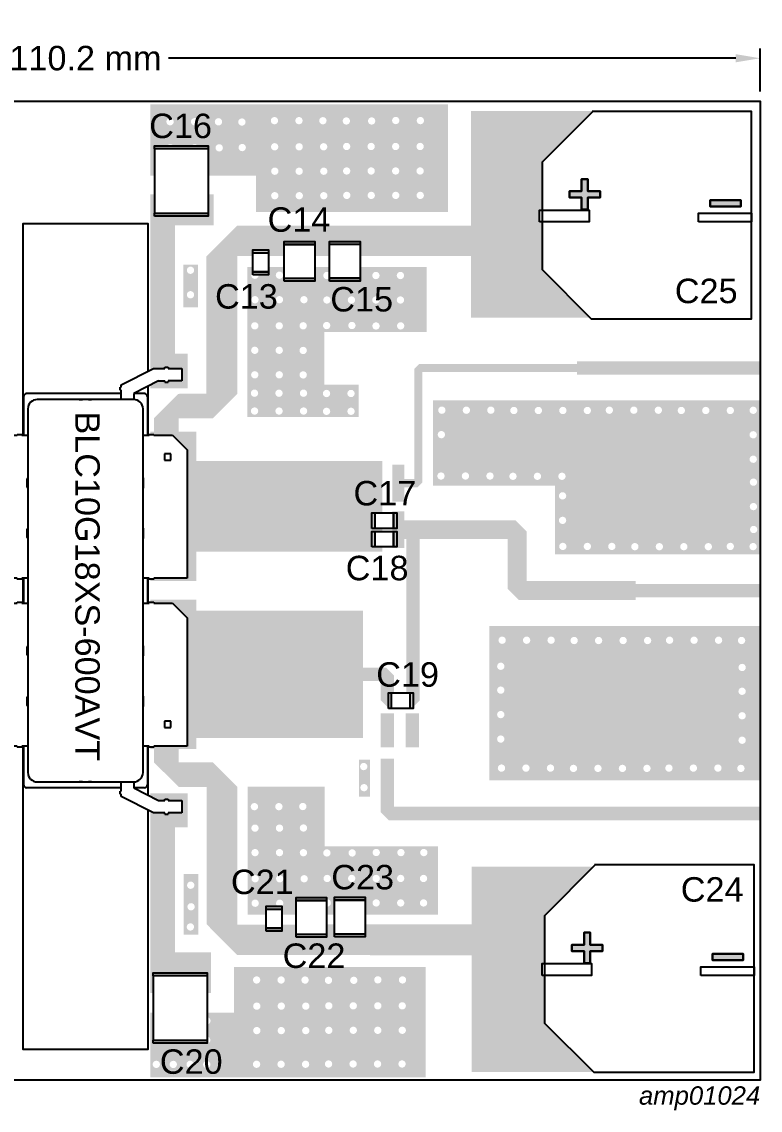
# Model space of a CAD drawing. Header units: millimetres. Extents: x -10 to 110, y -2 to 86.
# Drawn here: x 49.9 to 110.2, y -2.5 to 86.5 of the extents above; entities that cross this region are included whole.
import ezdxf

# ---------------------------------------------------------------- set-up
doc = ezdxf.new("R2010")
doc.units = ezdxf.units.MM
doc.header["$MEASUREMENT"] = 0
for name, color, linetype in [('Comp3', 7, 'Continuous'), ('extralijn', 7, 'Continuous'), ('HATCH-BLACK', 7, 'Continuous'), ('HATCH-GREY2', 253, 'Continuous'), ('text', 7, 'Continuous')]:
    doc.layers.add(name, color=color, linetype=linetype)
doc.styles.add('ARIAL', font='arial.ttf')
doc.dimstyles.new('STANDARD_arial_0.8mm', dxfattribs={"dimscale": 0.8, "dimtxt": 2.5, "dimasz": 2.5, "dimexe": 1, "dimexo": 1, "dimgap": 1, "dimtad": 0, "dimtih": 1, "dimtoh": 1, "dimdsep": 46, "dimtxsty": 'ARIAL', "dimcen": 0.09, "dimclrd": 256, "dimclre": 256, "dimclrt": 256, "dimadec": 0, "dimazin": 0, "dimtfac": 1, "dimtix": 1, "dimtmove": 2, "dimatfit": 1, "dimfxl": 1, "dimtolj": 1, "dimtzin": 0, "dimarcsym": 0})

# ---------------------------------------------------------------- blocks, each defined once
blk = doc.blocks.new('*D9')
at = {"layer": 'Defpoints', "color": 0, "transparency": 16777216}
for p in [(110.2, 83.508), (0, 80), (110.2, 80)]:
    blk.add_point(p, dxfattribs=at)
at = {"layer": 'text', "lineweight": -2, "transparency": 16777216}
for p, q in [((0, 80.8), (0, 84.308)), ((110.2, 80.8), (110.2, 84.308)), ((2, 83.508), (48.331, 83.508)), ((108.2, 83.508), (61.869, 83.508))]:
    blk.add_line(p, q, dxfattribs=at)
at = {"layer": 'text', "transparency": 16777216}
for points in [[(2, 83.842), (2, 83.175), (0, 83.508)], [(108.2, 83.842), (108.2, 83.175), (110.2, 83.508)]]:
    blk.add_solid(points, dxfattribs=at)
at = {"layer": 'text', "transparency": 16777216, "insert": (55.1, 83.508), "char_height": 2, "attachment_point": 5, "style": 'ARIAL'}
blk.add_mtext('\\A1;110.2 mm', dxfattribs=at)
blk = doc.blocks.new('SOT1258-4_test circuit')
for p, q in [((2.921, 16.825), (5.543, 18.161)), ((5.543, 18.161), (6.49, 18.161)), ((6.49, 18.161), (6.49, 18.261)), ((6.49, 18.261), (6.744, 18.261)), ((6.744, 18.261), (6.744, 18.161)), ((6.744, 18.161), (7.874, 18.161)), ((7.874, 18.161), (7.874, 17.145)), ((5.961, 17.145), (3.937, 16.114)), ((5.961, 17.145), (6.49, 17.145)), ((6.49, 17.045), (6.49, 17.145)), ((6.49, 17.045), (6.744, 17.045)), ((7.874, 17.145), (6.744, 17.145)), ((6.744, 17.145), (6.744, 17.045)), ((2.921, 16.115), (-4.811, 16.115)), ((2.845, 16.383), (2.845, 16.637)), ((2.845, 16.637), (2.921, 16.637)), ((2.921, 16.383), (2.845, 16.383)), ((2.921, 16.637), (2.921, 16.825)), ((2.921, 15.621), (2.921, 16.383)), ((3.937, 16.114), (3.937, 15.621)), ((4.811, 16.115), (3.939, 16.115)), ((-5.065, 15.861), (-5.065, 12.7)), ((3.941, 15.621), (-3.941, 15.621)), ((-0.502, 15.621), (-2.921, 15.621)), ((-0.502, 15.621), (-0.248, 15.621)), ((0.248, 15.621), (-0.248, 15.621)), ((0.248, 15.621), (0.502, 15.621)), ((2.921, 15.621), (0.502, 15.621)), ((5.065, 15.861), (5.065, 12.7)), ((-4.699, 14.863), (-4.699, -14.863)), ((4.699, -14.863), (4.699, 14.863)), ((-8.306, 12.7), (-5.588, 12.7)), ((-8.306, 12.7), (-8.306, 1.016)), ((-5.588, 12.7), (-5.588, 12.776)), ((-5.588, 12.776), (-5.207, 12.776)), ((-5.207, 12.776), (-5.207, 12.7)), ((-5.207, 12.7), (-4.699, 12.7)), ((4.699, 12.7), (5.207, 12.7)), ((5.207, 12.7), (5.207, 12.776)), ((5.207, 12.776), (5.588, 12.776)), ((5.588, 12.7), (5.588, 12.776)), ((5.588, 12.7), (7.116, 12.7)), ((7.116, 12.7), (8.306, 11.51)), ((-6.452, 11.176), (-6.96, 11.176)), ((-6.96, 11.176), (-6.96, 10.668)), ((-6.452, 10.668), (-6.452, 11.176)), ((6.96, 11.176), (6.452, 11.176)), ((6.452, 11.176), (6.452, 10.668)), ((6.96, 10.668), (6.96, 11.176)), ((8.306, 11.51), (8.306, 1.016)), ((-6.96, 10.668), (-6.452, 10.668)), ((6.452, 10.668), (6.96, 10.668)), ((-4.75, 8.458), (-4.75, 9.144)), ((4.75, 8.458), (4.75, 9.144)), ((-4.75, 4.343), (-4.75, 5.029)), ((4.699, 4.255), (4.699, 5.117)), ((4.75, 4.343), (4.75, 5.029)), ((-5.588, 1.016), (-8.306, 1.016)), ((-5.588, 0.94), (-5.588, 1.016)), ((-5.207, 0.94), (-5.588, 0.94)), ((-4.699, 1.016), (-5.207, 1.016)), ((-5.207, 1.016), (-5.207, 0.94)), ((-5.065, 1.016), (-5.065, -1.016)), ((5.207, 1.016), (4.699, 1.016)), ((5.065, 1.016), (5.065, -1.016)), ((5.207, 0.94), (5.207, 1.016)), ((5.588, 0.94), (5.207, 0.94)), ((8.306, 1.016), (5.588, 1.016)), ((5.588, 1.016), (5.588, 0.94)), ((-8.306, -1.016), (-5.588, -1.016)), ((-8.306, -1.016), (-8.306, -12.7)), ((-5.588, -1.016), (-5.588, -0.94)), ((-5.588, -0.94), (-5.207, -0.94)), ((-5.207, -0.94), (-5.207, -1.016)), ((-5.207, -1.016), (-4.699, -1.016)), ((4.699, -1.016), (5.207, -1.016)), ((5.207, -1.016), (5.207, -0.94)), ((5.207, -0.94), (5.588, -0.94)), ((5.588, -0.94), (5.588, -1.016)), ((5.588, -1.016), (7.116, -1.016)), ((7.116, -1.016), (8.306, -2.206)), ((8.306, -2.206), (8.306, -12.7)), ((-4.75, -5.258), (-4.75, -4.572)), ((4.75, -5.258), (4.75, -4.572)), ((-4.75, -9.373), (-4.75, -8.687)), ((4.75, -9.373), (4.75, -8.687)), ((-6.452, -10.668), (-6.96, -10.668)), ((-6.96, -10.668), (-6.96, -11.176)), ((-6.452, -11.176), (-6.452, -10.668)), ((6.96, -10.668), (6.452, -10.668)), ((6.452, -10.668), (6.452, -11.176)), ((6.96, -11.176), (6.96, -10.668)), ((-6.96, -11.176), (-6.452, -11.176)), ((6.452, -11.176), (6.96, -11.176)), ((-5.588, -12.7), (-8.306, -12.7)), ((-5.588, -12.7), (-5.588, -12.776)), ((-5.207, -12.776), (-5.588, -12.776)), ((-4.699, -12.7), (-5.207, -12.7)), ((-5.207, -12.7), (-5.207, -12.776)), ((-5.065, -12.7), (-5.065, -15.861)), ((5.207, -12.7), (4.699, -12.7)), ((5.065, -12.7), (5.065, -15.861)), ((5.207, -12.776), (5.207, -12.7)), ((5.588, -12.776), (5.207, -12.776)), ((8.304, -12.7), (5.588, -12.7)), ((5.588, -12.7), (5.588, -12.776)), ((8.304, -12.7), (8.311, -12.7)), ((-3.941, -15.621), (3.941, -15.621)), ((-2.921, -15.621), (-0.502, -15.621)), ((-0.248, -15.621), (-0.502, -15.621)), ((-0.248, -15.621), (0.248, -15.621)), ((0.502, -15.621), (0.248, -15.621)), ((0.502, -15.621), (2.921, -15.621)), ((2.921, -16.383), (2.921, -15.621)), ((3.937, -15.621), (3.937, -16.114)), ((2.921, -16.115), (-4.811, -16.115)), ((2.845, -16.637), (2.845, -16.383)), ((2.845, -16.383), (2.921, -16.383)), ((2.921, -16.637), (2.845, -16.637)), ((2.921, -16.825), (2.921, -16.637)), ((5.543, -18.161), (2.921, -16.825)), ((3.937, -16.114), (5.961, -17.145)), ((4.811, -16.115), (3.939, -16.115)), ((5.961, -17.145), (6.49, -17.145)), ((6.49, -17.145), (6.49, -17.045)), ((6.49, -17.045), (6.744, -17.045)), ((6.744, -17.045), (6.744, -17.145)), ((6.744, -17.145), (7.874, -17.145)), ((7.874, -17.145), (7.874, -18.161)), ((6.49, -18.161), (5.543, -18.161)), ((6.49, -18.261), (6.49, -18.161)), ((6.49, -18.261), (6.744, -18.261)), ((7.874, -18.161), (6.744, -18.161)), ((6.744, -18.161), (6.744, -18.261))]:
    blk.add_line(p, q)
for centre, radius, start, end in [((-4.811, 15.861), 0.254, 90, 180), ((4.811, 15.861), 0.254, 0, 90), ((-3.943, 14.865), 0.756, 89.87121, 180.12879), ((3.943, 14.865), 0.756, 359.87121, 90.12879), ((-4.648, 9.144), 0.102, 120, 180), ((4.648, 9.144), 0.102, 0, 60), ((-4.648, 8.458), 0.102, 180, 240), ((4.648, 8.458), 0.102, 300, 0), ((-4.648, 5.029), 0.102, 120, 180), ((4.648, 5.029), 0.102, 0, 60), ((-4.648, 4.343), 0.102, 180, 240), ((4.648, 4.343), 0.102, 300, 0), ((-4.648, -4.572), 0.102, 120, 180), ((-4.648, -5.258), 0.102, 180, 240), ((4.648, -4.572), 0.102, 0, 60), ((4.648, -5.258), 0.102, 300, 0), ((-4.648, -8.687), 0.102, 120, 180), ((4.648, -8.687), 0.102, 0, 60), ((-4.648, -9.373), 0.102, 180, 240), ((4.648, -9.373), 0.102, 300, 0), ((-3.943, -14.865), 0.756, 179.87121, 270.12879), ((3.943, -14.865), 0.756, 269.87121, 0.12879), ((-4.811, -15.861), 0.254, 180, 270), ((4.824, -15.873), 0.242, 270.53471, 2.95077)]:
    blk.add_arc(centre, radius, start, end)

msp = doc.modelspace()

# ---------------------------------------------------------------- hatches: boundary and pattern name
at = {"layer": 'HATCH-BLACK'}
h = msp.add_hatch(color=256, dxfattribs=at)
h.dxf.hatch_style = 1
h.paths.add_polyline_path([(65.126, 70.848), (60.733, 70.848), (60.733, 70.598), (65.126, 70.598)])
h.paths.add_polyline_path([(65.126, 76.356), (60.733, 76.356), (60.733, 76.106), (65.126, 76.106)])
h = msp.add_hatch(color=256, dxfattribs=at)
h.dxf.hatch_style = 1
h.paths.add_polyline_path([(97.12, 72.645), (96.123, 72.645), (96.123, 73.642), (95.613, 73.642), (95.613, 72.645), (94.616, 72.645), (94.616, 72.135), (95.613, 72.135), (95.613, 71.139), (96.123, 71.139), (96.123, 72.135), (97.12, 72.135)])
h.paths.add_polyline_path([(108.621, 71.9), (106.117, 71.9), (106.117, 71.389), (108.621, 71.389)])
h = msp.add_hatch(color=256, dxfattribs=at)
h.dxf.hatch_style = 1
h.paths.add_polyline_path([(73.837, 65.546), (71.337, 65.546), (71.337, 65.296), (73.837, 65.296)])
h.paths.add_polyline_path([(73.837, 68.546), (71.337, 68.546), (71.337, 68.296), (73.837, 68.296)])
h = msp.add_hatch(color=256, dxfattribs=at)
h.dxf.hatch_style = 1
h.paths.add_polyline_path([(77.536, 68.549), (75.036, 68.549), (75.036, 68.299), (77.536, 68.299)])
h.paths.add_polyline_path([(77.536, 65.549), (75.036, 65.549), (75.036, 65.299), (77.536, 65.299)])
h = msp.add_hatch(color=256, dxfattribs=at)
h.dxf.hatch_style = 1
h.paths.add_polyline_path([(70.042, 67.844), (68.772, 67.844), (68.772, 67.59), (70.042, 67.59)])
h.paths.add_polyline_path([(70.042, 66.066), (68.772, 66.066), (68.772, 65.812), (70.042, 65.812)])
h = msp.add_hatch(color=256, dxfattribs=at)
h.dxf.hatch_style = 1
h.paths.add_polyline_path([(78.742, 46.367), (78.488, 46.367), (78.488, 45.097), (78.742, 45.097)])
h.paths.add_polyline_path([(80.52, 46.367), (80.266, 46.367), (80.266, 45.097), (80.52, 45.097)])
h = msp.add_hatch(color=256, dxfattribs=at)
h.dxf.hatch_style = 1
h.paths.add_polyline_path([(80.52, 44.85), (80.266, 44.85), (80.266, 43.58), (80.52, 43.58)])
h.paths.add_polyline_path([(78.742, 44.85), (78.488, 44.85), (78.488, 43.58), (78.742, 43.58)])
h = msp.add_hatch(color=256, dxfattribs=at)
h.dxf.hatch_style = 1
h.paths.add_polyline_path([(81.87, 31.644), (81.616, 31.644), (81.616, 30.375), (81.87, 30.375)])
h.paths.add_polyline_path([(80.092, 31.644), (79.838, 31.644), (79.838, 30.375), (80.092, 30.375)])
h = msp.add_hatch(color=256, dxfattribs=at)
h.dxf.hatch_style = 1
h.paths.add_polyline_path([(74.795, 14.938), (72.295, 14.938), (72.295, 14.688), (74.795, 14.688)])
h.paths.add_polyline_path([(74.795, 11.938), (72.295, 11.938), (72.295, 11.688), (74.795, 11.688)])
h = msp.add_hatch(color=256, dxfattribs=at)
h.dxf.hatch_style = 1
h.paths.add_polyline_path([(77.937, 14.963), (75.437, 14.963), (75.437, 14.713), (77.937, 14.713)])
h.paths.add_polyline_path([(77.937, 11.963), (75.437, 11.963), (75.437, 11.713), (77.937, 11.713)])
h = msp.add_hatch(color=256, dxfattribs=at)
h.dxf.hatch_style = 1
h.paths.add_polyline_path([(71.129, 14.214), (69.859, 14.214), (69.859, 13.96), (71.129, 13.96)])
h.paths.add_polyline_path([(71.129, 12.436), (69.859, 12.436), (69.859, 12.182), (71.129, 12.182)])
h = msp.add_hatch(color=256, dxfattribs=at)
h.dxf.hatch_style = 1
h.paths.add_polyline_path([(97.318, 11.068), (96.322, 11.068), (96.322, 12.065), (95.811, 12.065), (95.811, 11.068), (94.815, 11.068), (94.815, 10.558), (95.811, 10.558), (95.811, 9.561), (96.322, 9.561), (96.322, 10.558), (97.318, 10.558)])
h.paths.add_polyline_path([(108.82, 10.322), (106.316, 10.322), (106.316, 9.812), (108.82, 9.812)])
h = msp.add_hatch(color=256, dxfattribs=at)
h.dxf.hatch_style = 1
h.paths.add_polyline_path([(65.029, 8.773), (60.636, 8.773), (60.636, 8.523), (65.029, 8.523)])
h.paths.add_polyline_path([(65.029, 3.266), (60.636, 3.266), (60.636, 3.016), (65.029, 3.016)])
at = {"layer": 'HATCH-GREY2'}
h = msp.add_hatch(color=256, dxfattribs=at)
h.dxf.hatch_style = 1
h.paths.add_polyline_path([(84.703, 79.741), (60.389, 79.741), (60.389, 73.919), (60.733, 73.919), (60.733, 76.106), (60.733, 76.356), (61.774, 76.356, -0.530827), (62.271, 76.356), (63.774, 76.356, -0.530827), (64.271, 76.356), (65.126, 76.356), (65.126, 76.106), (65.126, 73.919), (69.031, 73.919), (69.031, 70.946), (84.703, 70.946)])
h.paths.add_polyline_path([(74.26, 74.278, -1), (74.86, 74.278, -1)], flags=16)
h.paths.add_polyline_path([(74.86, 72.278, -1), (74.26, 72.278, -1)], flags=16)
h.paths.add_polyline_path([(76.129, 74.299, -1), (76.729, 74.299, -1)], flags=16)
h.paths.add_polyline_path([(72.25, 74.276, -1), (72.85, 74.276, -1)], flags=16)
h.paths.add_polyline_path([(76.739, 72.302, -1), (76.139, 72.302, -1)], flags=16)
h.paths.add_polyline_path([(72.86, 72.278, -1), (72.26, 72.278, -1)], flags=16)
h.paths.add_polyline_path([(74.25, 76.276, -1), (74.85, 76.276, -1)], flags=16)
h.paths.add_polyline_path([(72.25, 76.276, -1), (72.85, 76.276, -1)], flags=16)
h.paths.add_polyline_path([(76.129, 76.299, -1), (76.729, 76.299, -1)], flags=16)
h.paths.add_polyline_path([(78.129, 74.299, -1), (78.729, 74.299, -1)], flags=16)
h.paths.add_polyline_path([(70.26, 74.278, -1), (70.86, 74.278, -1)], flags=16)
h.paths.add_polyline_path([(78.739, 72.302, -1), (78.139, 72.302, -1)], flags=16)
h.paths.add_polyline_path([(70.86, 72.278, -1), (70.26, 72.278, -1)], flags=16)
h.paths.add_polyline_path([(78.129, 76.299, -1), (78.729, 76.299, -1)], flags=16)
h.paths.add_polyline_path([(70.25, 76.276, -1), (70.85, 76.276, -1)], flags=16)
h.paths.add_polyline_path([(74.188, 78.405, -1), (74.788, 78.405, -1)], flags=16)
h.paths.add_polyline_path([(76.103, 78.385, -1), (76.703, 78.385, -1)], flags=16)
h.paths.add_polyline_path([(72.235, 78.411, -1), (72.835, 78.411, -1)], flags=16)
h.paths.add_polyline_path([(80.129, 74.299, -1), (80.729, 74.299, -1)], flags=16)
h.paths.add_polyline_path([(80.739, 72.302, -1), (80.139, 72.302, -1)], flags=16)
h.paths.add_polyline_path([(78.169, 78.383, -1), (78.769, 78.383, -1)], flags=16)
h.paths.add_polyline_path([(70.235, 78.411, -1), (70.835, 78.411, -1)], flags=16)
h.paths.add_polyline_path([(80.129, 76.299, -1), (80.729, 76.299, -1)], flags=16)
h.paths.add_polyline_path([(67.602, 76.212, -1), (68.202, 76.212, -1)], flags=16)
h.paths.add_polyline_path([(80.135, 78.421, -1), (80.736, 78.421, -1)], flags=16)
h.paths.add_polyline_path([(82.729, 74.299, -1), (82.129, 74.299, -1)], flags=16)
h.paths.add_polyline_path([(82.739, 72.302, -1), (82.139, 72.302, -1)], flags=16)
h.paths.add_polyline_path([(67.576, 78.298, -1), (68.176, 78.298, -1)], flags=16)
h.paths.add_polyline_path([(82.129, 76.299, -1), (82.729, 76.299, -1)], flags=16)
h.paths.add_polyline_path([(65.723, 76.188, -1), (66.323, 76.188, -1)], flags=16)
h.paths.add_polyline_path([(82.149, 78.415, -1), (82.749, 78.415, -1)], flags=16)
h.paths.add_polyline_path([(65.661, 78.318, -1), (66.261, 78.318, -1)], flags=16)
h.paths.add_polyline_path([(63.708, 78.323, -1), (64.308, 78.323, -1)], flags=16)
h.paths.add_polyline_path([(61.708, 78.323, -1), (62.308, 78.323, -1)], flags=16)
h = msp.add_hatch(color=256, dxfattribs=at)
h.dxf.hatch_style = 1
h.paths.add_polyline_path([(92.419, 66.219), (92.419, 70.135), (92.183, 70.135), (92.183, 71.104), (92.419, 71.104), (92.419, 75.05), (96.562, 79.193), (96.481, 79.193), (86.585, 79.209), (86.585, 69.838), (67.5, 69.838), (64.975, 67.313), (64.975, 56.088), (62.767, 56.088, 0.198912), (62.61, 56.023), (60.74, 54.152, 0.198912), (60.7, 54.056), (60.7, 52.988), (60.4, 52.988), (60.4, 52.778), (60.688, 52.778), (60.688, 52.702), (62.216, 52.702), (63.406, 51.512), (63.406, 41.018), (60.688, 41.018), (60.688, 40.942), (60.4, 40.942), (60.4, 40.788), (64.15, 40.788), (64.15, 43.188), (79.35, 43.188), (79.35, 43.58), (78.488, 43.58), (78.488, 44.85), (79.35, 44.85), (79.35, 45.097), (78.488, 45.097), (78.488, 46.367), (79.35, 46.367), (79.35, 50.588), (64.15, 50.588), (64.15, 52.988), (62.7, 52.988), (62.7, 54.088), (65.5, 54.088), (67.5, 56.088), (67.5, 67.338), (68.772, 67.338), (68.772, 67.844), (70.042, 67.844), (70.042, 67.338), (71.337, 67.338), (71.337, 68.546), (73.837, 68.546), (73.837, 67.338), (75.036, 67.338), (75.036, 68.549), (77.536, 68.549), (77.536, 67.338), (86.585, 67.338), (86.585, 62.3), (96.339, 62.3)])
h = msp.add_hatch(color=256, dxfattribs=at)
h.dxf.hatch_style = 1
h.paths.add_polyline_path([(62.4, 69.856), (65.574, 69.856), (65.574, 72.401), (65.126, 72.401), (65.126, 70.848), (65.126, 70.598), (60.733, 70.598), (60.733, 70.848), (60.733, 72.401), (60.4, 72.401), (60.4, 58.039), (60.643, 58.163), (61.59, 58.163), (61.59, 58.263), (61.844, 58.263), (61.844, 58.163), (62.974, 58.163), (62.974, 57.147), (61.844, 57.147), (61.844, 57.047), (61.59, 57.047), (61.59, 57.147), (61.061, 57.147), (60.4, 56.81), (60.4, 56.545), (63.441, 56.545), (63.441, 59.36), (62.4, 59.36)])
h = msp.add_hatch(color=256, dxfattribs=at)
h.dxf.hatch_style = 1
h.paths.add_polyline_path([(64.289, 66.656), (63.098, 66.656), (63.098, 63.161), (64.289, 63.161)])
h.paths.add_polyline_path([(63.977, 64.184, -1), (63.377, 64.184, -1)], flags=16)
h.paths.add_polyline_path([(63.377, 66.184, -1), (63.977, 66.184, -1)], flags=16)
h = msp.add_hatch(color=256, dxfattribs=at)
h.dxf.hatch_style = 1
h.paths.add_polyline_path([(82.963, 66.442), (77.536, 66.442), (77.536, 65.299), (75.036, 65.299), (75.036, 65.547, -0.675029), (74.519, 65.755, -0.675029), (75.036, 65.963), (75.036, 66.442), (73.837, 66.442), (73.837, 65.296), (71.337, 65.296), (71.24, 65.779, -1), (70.64, 65.779, -1), (71.24, 65.779), (71.263, 66.442), (70.042, 66.442), (70.042, 65.812), (69.238, 65.812, -1.056511), (68.64, 65.779, -0.249069), (68.772, 66.027), (68.772, 66.442), (68.318, 66.442), (68.318, 54.183), (77.407, 54.183), (77.407, 56.828), (74.601, 56.828), (74.601, 61.136), (82.963, 61.136)])
h.paths.add_polyline_path([(71.225, 61.644, -1), (70.625, 61.644, -1)], flags=16)
h.paths.add_polyline_path([(70.64, 63.779, -1), (71.24, 63.779, -1)], flags=16)
h.paths.add_polyline_path([(69.225, 61.644, -1), (68.625, 61.644, -1)], flags=16)
h.paths.add_polyline_path([(73.179, 61.649, -1), (72.578, 61.649, -1)], flags=16)
h.paths.add_polyline_path([(68.64, 63.779, -1), (69.24, 63.779, -1)], flags=16)
h.paths.add_polyline_path([(72.64, 63.779, -1), (73.24, 63.779, -1)], flags=16)
h.paths.add_polyline_path([(71.225, 59.644, -1), (70.625, 59.644, -1)], flags=16)
h.paths.add_polyline_path([(69.225, 59.644, -1), (68.625, 59.644, -1)], flags=16)
h.paths.add_polyline_path([(73.179, 59.632, -1), (72.578, 59.632, -1)], flags=16)
h.paths.add_polyline_path([(75.094, 61.669, -1), (74.494, 61.669, -1)], flags=16)
h.paths.add_polyline_path([(74.519, 63.755, -1), (75.119, 63.755, -1)], flags=16)
h.paths.add_polyline_path([(71.225, 57.644, -1), (70.625, 57.644, -1)], flags=16)
h.paths.add_polyline_path([(69.225, 57.644, -1), (68.625, 57.644, -1)], flags=16)
h.paths.add_polyline_path([(73.179, 57.632, -1), (72.578, 57.632, -1)], flags=16)
h.paths.add_polyline_path([(77.16, 61.671, -1), (76.56, 61.671, -1)], flags=16)
h.paths.add_polyline_path([(76.519, 63.755, -1), (77.119, 63.755, -1)], flags=16)
h.paths.add_polyline_path([(71.205, 56.139, -1), (70.605, 56.139, -1)], flags=16)
h.paths.add_polyline_path([(69.205, 56.139, -1), (68.605, 56.139, -1)], flags=16)
h.paths.add_polyline_path([(73.205, 56.139, -1), (72.605, 56.139, -1)], flags=16)
h.paths.add_polyline_path([(75.084, 56.115, -1), (74.484, 56.115, -1)], flags=16)
h.paths.add_polyline_path([(71.208, 54.682, -1), (70.608, 54.682, -1)], flags=16)
h.paths.add_polyline_path([(79.126, 61.634, -1), (78.526, 61.634, -1)], flags=16)
h.paths.add_polyline_path([(79.119, 63.755, -1), (78.519, 63.755, -1)], flags=16)
h.paths.add_polyline_path([(69.208, 54.682, -1), (68.608, 54.682, -1)], flags=16)
h.paths.add_polyline_path([(73.208, 54.682, -1), (72.608, 54.682, -1)], flags=16)
h.paths.add_polyline_path([(78.519, 65.755, -1), (79.119, 65.755, -1)], flags=16)
h.paths.add_polyline_path([(77.084, 56.115, -1), (76.484, 56.115, -1)], flags=16)
h.paths.add_polyline_path([(75.087, 54.659, -1), (74.487, 54.659, -1)], flags=16)
h.paths.add_polyline_path([(77.087, 54.659, -1), (76.487, 54.659, -1)], flags=16)
h.paths.add_polyline_path([(81.14, 61.64, -1), (80.54, 61.64, -1)], flags=16)
h.paths.add_polyline_path([(81.119, 63.755, -1), (80.519, 63.755, -1)], flags=16)
h.paths.add_polyline_path([(80.519, 65.755, -1), (81.119, 65.755, -1)], flags=16)
h = msp.add_hatch(color=256, dxfattribs=at)
h.dxf.hatch_style = 1
h.paths.add_polyline_path([(82.618, 57.865), (95.235, 57.865), (95.235, 57.65), (110.2, 57.65), (110.2, 58.73), (95.235, 58.73), (95.235, 58.535), (82.35, 58.535), (81.948, 58.133), (81.948, 49.123), (81.15, 49.123), (81.15, 50.288), (80.15, 50.288), (80.15, 47.288), (81.15, 47.288), (81.15, 48.453), (82.216, 48.453), (82.618, 48.855)])
h.paths.add_polyline_path([(110.2, 55.557), (83.467, 55.557), (83.467, 48.592), (93.432, 48.592), (93.432, 42.966), (110.2, 42.966)])
h.paths.add_polyline_path([(86.431, 49.372, -1), (85.831, 49.372, -1)], flags=16)
h.paths.add_polyline_path([(88.431, 49.372, -1), (87.831, 49.372, -1)], flags=16)
h.paths.add_polyline_path([(84.431, 49.372, -1), (83.831, 49.372, -1)], flags=16)
h.paths.add_polyline_path([(90.31, 49.349, -1), (89.71, 49.349, -1)], flags=16)
h.paths.add_polyline_path([(83.864, 52.752, -1), (84.464, 52.752, -1)], flags=16)
h.paths.add_polyline_path([(92.31, 49.349, -1), (91.71, 49.349, -1)], flags=16)
h.paths.add_polyline_path([(85.905, 54.75, -1), (86.505, 54.75, -1)], flags=16)
h.paths.add_polyline_path([(87.905, 54.75, -1), (88.505, 54.75, -1)], flags=16)
h.paths.add_polyline_path([(83.905, 54.75, -1), (84.505, 54.75, -1)], flags=16)
h.paths.add_polyline_path([(89.784, 54.726, -1), (90.384, 54.726, -1)], flags=16)
h.paths.add_polyline_path([(94.31, 49.349, -1), (93.71, 49.349, -1)], flags=16)
h.paths.add_polyline_path([(91.784, 54.726, -1), (92.384, 54.726, -1)], flags=16)
h.paths.add_polyline_path([(94.361, 47.749, -1), (93.761, 47.749, -1)], flags=16)
h.paths.add_polyline_path([(94.361, 45.749, -1), (93.761, 45.749, -1)], flags=16)
h.paths.add_polyline_path([(93.784, 54.726, -1), (94.384, 54.726, -1)], flags=16)
h.paths.add_polyline_path([(94.384, 43.62, -1), (93.784, 43.62, -1)], flags=16)
h.paths.add_polyline_path([(95.784, 54.726, -1), (96.384, 54.726, -1)], flags=16)
h.paths.add_polyline_path([(96.384, 43.62, -1), (95.784, 43.62, -1)], flags=16)
h.paths.add_polyline_path([(97.579, 54.75, -1), (98.179, 54.75, -1)], flags=16)
h.paths.add_polyline_path([(98.384, 43.62, -1), (97.784, 43.62, -1)], flags=16)
h.paths.add_polyline_path([(99.579, 54.75, -1), (100.179, 54.75, -1)], flags=16)
h.paths.add_polyline_path([(100.263, 43.597, -1), (99.663, 43.597, -1)], flags=16)
h.paths.add_polyline_path([(101.579, 54.75, -1), (102.179, 54.75, -1)], flags=16)
h.paths.add_polyline_path([(102.263, 43.597, -1), (101.663, 43.597, -1)], flags=16)
h.paths.add_polyline_path([(103.458, 54.726, -1), (104.058, 54.726, -1)], flags=16)
h.paths.add_polyline_path([(104.263, 43.597, -1), (103.663, 43.597, -1)], flags=16)
h.paths.add_polyline_path([(105.458, 54.726, -1), (106.058, 54.726, -1)], flags=16)
h.paths.add_polyline_path([(106.263, 43.597, -1), (105.663, 43.597, -1)], flags=16)
h.paths.add_polyline_path([(107.458, 54.726, -1), (108.058, 54.726, -1)], flags=16)
h.paths.add_polyline_path([(108.058, 43.62, -1), (107.458, 43.62, -1)], flags=16)
h.paths.add_polyline_path([(109.929, 50.743, -1), (109.329, 50.743, -1)], flags=16)
h.paths.add_polyline_path([(109.946, 48.873, -1), (109.346, 48.873, -1)], flags=16)
h.paths.add_polyline_path([(109.329, 52.743, -1), (109.929, 52.743, -1)], flags=16)
h.paths.add_polyline_path([(109.946, 46.873, -1), (109.346, 46.873, -1)], flags=16)
h.paths.add_polyline_path([(109.329, 54.743, -1), (109.929, 54.743, -1)], flags=16)
h.paths.add_polyline_path([(109.964, 45.002, -1), (109.364, 45.002, -1)], flags=16)
h.paths.add_polyline_path([(109.919, 43.605, -1), (109.319, 43.605, -1)], flags=16)
h.paths.add_polyline_path([(110.2, 37.116), (88.072, 37.116), (88.072, 24.497), (110.2, 24.497)])
h.paths.add_polyline_path([(88.713, 33.825, -1), (89.313, 33.825, -1)], flags=16)
h.paths.add_polyline_path([(90.825, 35.953, -1), (91.425, 35.953, -1)], flags=16)
h.paths.add_polyline_path([(89.313, 31.877, -1), (88.713, 31.877, -1)], flags=16)
h.paths.add_polyline_path([(88.825, 35.953, -1), (89.425, 35.953, -1)], flags=16)
h.paths.add_polyline_path([(92.825, 35.953, -1), (93.425, 35.953, -1)], flags=16)
h.paths.add_polyline_path([(89.313, 29.877, -1), (88.713, 29.877, -1)], flags=16)
h.paths.add_polyline_path([(94.704, 35.929, -1), (95.304, 35.929, -1)], flags=16)
h.paths.add_polyline_path([(89.313, 27.877, -1), (88.713, 27.877, -1)], flags=16)
h.paths.add_polyline_path([(96.704, 35.929, -1), (97.304, 35.929, -1)], flags=16)
h.paths.add_polyline_path([(91.372, 25.505, -1), (90.772, 25.505, -1)], flags=16)
h.paths.add_polyline_path([(98.704, 35.929, -1), (99.304, 35.929, -1)], flags=16)
h.paths.add_polyline_path([(89.371, 25.505, -1), (88.771, 25.505, -1)], flags=16)
h.paths.add_polyline_path([(93.372, 25.505, -1), (92.772, 25.505, -1)], flags=16)
h.paths.add_polyline_path([(95.251, 25.481, -1), (94.651, 25.481, -1)], flags=16)
h.paths.add_polyline_path([(97.251, 25.481, -1), (96.651, 25.481, -1)], flags=16)
h.paths.add_polyline_path([(100.704, 35.929, -1), (101.304, 35.929, -1)], flags=16)
h.paths.add_polyline_path([(99.251, 25.481, -1), (98.651, 25.481, -1)], flags=16)
h.paths.add_polyline_path([(102.499, 35.953, -1), (103.099, 35.953, -1)], flags=16)
h.paths.add_polyline_path([(101.251, 25.481, -1), (100.651, 25.481, -1)], flags=16)
h.paths.add_polyline_path([(104.499, 35.953, -1), (105.099, 35.953, -1)], flags=16)
h.paths.add_polyline_path([(103.045, 25.505, -1), (102.445, 25.505, -1)], flags=16)
h.paths.add_polyline_path([(106.499, 35.953, -1), (107.099, 35.953, -1)], flags=16)
h.paths.add_polyline_path([(105.045, 25.505, -1), (104.445, 25.505, -1)], flags=16)
h.paths.add_polyline_path([(109.022, 33.728, -1), (108.422, 33.728, -1)], flags=16)
h.paths.add_polyline_path([(108.978, 35.929, -1), (108.378, 35.929, -1)], flags=16)
h.paths.add_polyline_path([(107.045, 25.505, -1), (106.445, 25.505, -1)], flags=16)
h.paths.add_polyline_path([(109.022, 31.781, -1), (108.422, 31.781, -1)], flags=16)
h.paths.add_polyline_path([(109.022, 29.781, -1), (108.422, 29.781, -1)], flags=16)
h.paths.add_polyline_path([(109.022, 27.781, -1), (108.422, 27.781, -1)], flags=16)
h.paths.add_polyline_path([(108.924, 25.481, -1), (108.324, 25.481, -1)], flags=16)
h.paths.add_polyline_path([(80.3, 26.273), (79.2, 26.273), (79.2, 21.907), (79.86, 21.247), (110.2, 21.247), (110.2, 22.347), (80.3, 22.347)])
h.paths.add_polyline_path([(78.326, 26.199), (77.428, 26.199), (77.428, 23.179), (78.326, 23.179)])
h.paths.add_polyline_path([(77.523, 25.631, -1), (78.123, 25.631, -1)], flags=16)
h.paths.add_polyline_path([(78.149, 23.906, -1), (77.549, 23.906, -1)], flags=16)
h.paths.add_polyline_path([(82.35, 29.988), (81.25, 29.988), (81.25, 27.188), (82.35, 27.188)])
h.paths.add_polyline_path([(80.3, 29.988), (79.2, 29.988), (79.2, 27.188), (80.3, 27.188)])
h = msp.add_hatch(color=256, dxfattribs=at)
h.dxf.hatch_style = 1
h.paths.add_polyline_path([(82.4, 44.213), (89.574, 44.213), (89.574, 40.166), (90.504, 39.237), (100.03, 39.237), (100.03, 39.46), (110.2, 39.46), (110.2, 40.54), (100.03, 40.54), (100.03, 40.786), (91.124, 40.786), (91.124, 44.833), (90.194, 45.763), (81.15, 45.763), (81.15, 46.488), (80.15, 46.488), (80.15, 46.367), (80.52, 46.367), (80.52, 45.097), (80.15, 45.097), (80.15, 44.85), (80.52, 44.85), (80.52, 43.58), (80.15, 43.58), (80.15, 43.488), (81.15, 43.488), (81.15, 44.213), (81.3, 44.213), (81.3, 31.644), (81.87, 31.644), (81.87, 30.518), (82.4, 31.048)])
h = msp.add_hatch(color=256, dxfattribs=at)
h.dxf.hatch_style = 1
h.paths.add_polyline_path([(75.437, 12.744), (74.795, 12.744), (74.795, 11.688), (72.295, 11.688), (72.295, 12.712), (71.129, 12.712), (71.129, 12.182), (69.859, 12.182), (69.859, 12.712), (67.5, 12.712), (67.5, 23.972), (65.5, 25.972), (62.7, 25.972), (62.7, 27.072), (64.15, 27.072), (64.15, 27.972), (77.75, 27.972), (77.75, 32.622), (79.2, 32.622), (79.2, 31.054), (79.838, 30.416), (79.838, 31.644), (80.304, 31.644), (80.304, 32.297), (80.3, 32.297), (80.3, 33.062), (79.64, 33.722), (77.75, 33.722), (77.75, 38.372), (64.15, 38.372), (64.15, 39.272), (60.4, 39.272), (60.4, 39.062), (60.688, 39.062), (60.688, 38.986), (62.216, 38.986), (63.406, 37.796), (63.406, 27.302), (60.688, 27.302), (60.688, 27.226), (60.4, 27.226), (60.4, 27.072), (60.7, 27.072), (60.7, 25.972), (62.7, 23.972), (65, 23.972), (65, 12.737), (67.5, 10.222), (73.975, 10.222), (86.626, 10.212), (86.626, 0.678), (96.581, 0.678), (92.618, 4.642), (92.618, 8.558), (92.382, 8.558), (92.382, 9.527), (92.618, 9.527), (92.618, 13.473), (96.599, 17.455), (86.626, 17.455), (86.626, 12.744), (77.937, 12.744), (77.937, 11.713), (75.437, 11.713)])
h = msp.add_hatch(color=256, dxfattribs=at)
h.dxf.hatch_style = 1
h.paths.add_polyline_path([(62.4, 20.662), (63.441, 20.662), (63.441, 23.455), (60.4, 23.455), (60.4, 23.194), (61.061, 22.857), (61.59, 22.857), (61.59, 22.957), (61.844, 22.957), (61.844, 22.857), (62.974, 22.857), (62.974, 21.841), (61.844, 21.841), (61.844, 21.741), (61.59, 21.741), (61.59, 21.841), (60.643, 21.841), (60.4, 21.965), (60.4, 7.132), (60.636, 7.132), (60.636, 8.523), (60.636, 8.773), (65.029, 8.773), (65.029, 8.523), (65.029, 7.132), (65.363, 7.132), (65.363, 10.437), (62.4, 10.437)])
h = msp.add_hatch(color=256, dxfattribs=at)
h.dxf.hatch_style = 1
h.paths.add_polyline_path([(83.897, 19.105), (74.621, 19.105), (74.621, 23.981), (68.338, 23.981), (68.338, 13.522), (69.859, 13.522), (69.859, 14.214), (70.792, 14.214, -0.248836), (70.661, 14.463, -1), (71.261, 14.463, -0.248749), (71.129, 14.214), (71.129, 13.522), (72.295, 13.522), (72.295, 14.938), (74.795, 14.938), (74.795, 14.783, -0.458626), (75.14, 14.486, -0.458626), (74.795, 14.19), (74.795, 13.522), (75.437, 13.522), (75.437, 14.963), (77.937, 14.963), (77.937, 13.522), (83.897, 13.522)])
h.paths.add_polyline_path([(76.58, 18.57, -1), (77.18, 18.57, -1)], flags=16)
h.paths.add_polyline_path([(77.14, 16.486, -1), (76.54, 16.486, -1)], flags=16)
h.paths.add_polyline_path([(78.546, 18.608, -1), (79.146, 18.608, -1)], flags=16)
h.paths.add_polyline_path([(79.14, 16.486, -1), (78.54, 16.486, -1)], flags=16)
h.paths.add_polyline_path([(75.14, 16.486, -1), (74.54, 16.486, -1)], flags=16)
h.paths.add_polyline_path([(74.514, 18.572, -1), (75.114, 18.572, -1)], flags=16)
h.paths.add_polyline_path([(79.14, 14.486, -1), (78.54, 14.486, -1)], flags=16)
h.paths.add_polyline_path([(81.14, 16.486, -1), (80.54, 16.486, -1)], flags=16)
h.paths.add_polyline_path([(80.56, 18.602, -1), (81.16, 18.602, -1)], flags=16)
h.paths.add_polyline_path([(81.14, 14.486, -1), (80.54, 14.486, -1)], flags=16)
h.paths.add_polyline_path([(73.261, 16.463, -1), (72.661, 16.463, -1)], flags=16)
h.paths.add_polyline_path([(72.599, 18.592, -1), (73.199, 18.592, -1)], flags=16)
h.paths.add_polyline_path([(83.008, 16.486, -1), (82.408, 16.486, -1)], flags=16)
h.paths.add_polyline_path([(82.428, 18.602, -1), (83.028, 18.602, -1)], flags=16)
h.paths.add_polyline_path([(72.599, 20.61, -1), (73.199, 20.61, -1)], flags=16)
h.paths.add_polyline_path([(83.008, 14.486, -1), (82.408, 14.486, -1)], flags=16)
h.paths.add_polyline_path([(71.261, 16.463, -1), (70.661, 16.463, -1)], flags=16)
h.paths.add_polyline_path([(72.548, 22.365, -1), (73.148, 22.365, -1)], flags=16)
h.paths.add_polyline_path([(70.646, 18.598, -1), (71.246, 18.598, -1)], flags=16)
h.paths.add_polyline_path([(70.646, 20.598, -1), (71.246, 20.598, -1)], flags=16)
h.paths.add_polyline_path([(70.595, 22.353, -1), (71.195, 22.353, -1)], flags=16)
h.paths.add_polyline_path([(68.661, 16.463, -1), (69.261, 16.463, -1)], flags=16)
h.paths.add_polyline_path([(68.646, 18.598, -1), (69.246, 18.598, -1)], flags=16)
h.paths.add_polyline_path([(68.646, 20.598, -1), (69.246, 20.598, -1)], flags=16)
h.paths.add_polyline_path([(69.261, 14.463, -1), (68.661, 14.463, -1)], flags=16)
h.paths.add_polyline_path([(68.595, 22.353, -1), (69.195, 22.353, -1)], flags=16)
h = msp.add_hatch(color=256, dxfattribs=at)
h.dxf.hatch_style = 1
h.paths.add_polyline_path([(64.307, 16.839), (63.116, 16.839), (63.116, 11.903), (64.307, 11.903)])
h.paths.add_polyline_path([(63.422, 14.171, -1), (64.022, 14.171, -1)], flags=16)
h.paths.add_polyline_path([(63.968, 12.525, -1), (63.368, 12.525, -1)], flags=16)
h.paths.add_polyline_path([(63.394, 15.935, -1), (63.995, 15.935, -1)], flags=16)
h = msp.add_hatch(color=256, dxfattribs=at)
h.dxf.hatch_style = 1
h.paths.add_polyline_path([(82.892, 9.258), (67.221, 9.258), (67.221, 5.517), (65.029, 5.517), (65.029, 5.155, -0.402737), (65.317, 4.855, -0.402737), (65.029, 4.556), (65.029, 3.576, -0.389309), (65.303, 3.278, -0.572425), (64.857, 3.016), (63.755, 3.016, -0.181818), (63.544, 3.016), (62.394, 3.016, -0.212401), (62.15, 3.016), (60.992, 3.016, -0.181818), (60.781, 3.016), (60.636, 3.016), (60.636, 3.132, -0.146085), (60.586, 3.296, -0.146085), (60.636, 3.461), (60.636, 4.733, -0.122936), (60.6, 4.874, -0.122936), (60.636, 5.015), (60.636, 5.517), (60.389, 5.517), (60.389, 0.247), (82.892, 0.247)])
h.paths.add_polyline_path([(68.791, 4.055, -1), (69.391, 4.055, -1)], flags=16)
h.paths.add_polyline_path([(69.374, 1.303, -1), (68.774, 1.303, -1)], flags=16)
h.paths.add_polyline_path([(68.791, 6.055, -1), (69.391, 6.055, -1)], flags=16)
h.paths.add_polyline_path([(65.303, 1.278, -1), (64.703, 1.278, -1)], flags=16)
h.paths.add_polyline_path([(71.391, 4.055, -1), (70.791, 4.055, -1)], flags=16)
h.paths.add_polyline_path([(63.95, 1.296, -1), (63.349, 1.296, -1)], flags=16)
h.paths.add_polyline_path([(71.374, 1.303, -1), (70.774, 1.303, -1)], flags=16)
h.paths.add_polyline_path([(70.791, 6.055, -1), (71.391, 6.055, -1)], flags=16)
h.paths.add_polyline_path([(68.776, 8.19, -1), (69.376, 8.19, -1)], flags=16)
h.paths.add_polyline_path([(62.572, 1.29, -1), (61.972, 1.29, -1)], flags=16)
h.paths.add_polyline_path([(73.391, 4.055, -1), (72.791, 4.055, -1)], flags=16)
h.paths.add_polyline_path([(70.776, 8.19, -1), (71.376, 8.19, -1)], flags=16)
h.paths.add_polyline_path([(73.374, 1.303, -1), (72.774, 1.303, -1)], flags=16)
h.paths.add_polyline_path([(72.791, 6.055, -1), (73.391, 6.055, -1)], flags=16)
h.paths.add_polyline_path([(61.186, 1.296, -1), (60.586, 1.296, -1)], flags=16)
h.paths.add_polyline_path([(72.729, 8.184, -1), (73.329, 8.184, -1)], flags=16)
h.paths.add_polyline_path([(75.27, 4.078, -1), (74.67, 4.078, -1)], flags=16)
h.paths.add_polyline_path([(75.253, 1.326, -1), (74.653, 1.326, -1)], flags=16)
h.paths.add_polyline_path([(74.67, 6.078, -1), (75.27, 6.078, -1)], flags=16)
h.paths.add_polyline_path([(74.645, 8.164, -1), (75.245, 8.164, -1)], flags=16)
h.paths.add_polyline_path([(77.27, 4.078, -1), (76.67, 4.078, -1)], flags=16)
h.paths.add_polyline_path([(77.253, 1.326, -1), (76.653, 1.326, -1)], flags=16)
h.paths.add_polyline_path([(76.67, 6.078, -1), (77.27, 6.078, -1)], flags=16)
h.paths.add_polyline_path([(76.71, 8.162, -1), (77.31, 8.162, -1)], flags=16)
h.paths.add_polyline_path([(79.27, 4.078, -1), (78.67, 4.078, -1)], flags=16)
h.paths.add_polyline_path([(79.253, 1.326, -1), (78.653, 1.326, -1)], flags=16)
h.paths.add_polyline_path([(78.67, 6.078, -1), (79.27, 6.078, -1)], flags=16)
h.paths.add_polyline_path([(78.677, 8.2, -1), (79.277, 8.2, -1)], flags=16)
h.paths.add_polyline_path([(81.27, 4.078, -1), (80.67, 4.078, -1)], flags=16)
h.paths.add_polyline_path([(81.253, 1.326, -1), (80.653, 1.326, -1)], flags=16)
h.paths.add_polyline_path([(80.67, 6.078, -1), (81.27, 6.078, -1)], flags=16)
h.paths.add_polyline_path([(80.69, 8.194, -1), (81.29, 8.194, -1)], flags=16)

# ---------------------------------------------------------------- linework, layer by layer
at = {"layer": 'Comp3'}
for points in [[(96.481, 79.193), (109.472, 79.193), (109.472, 62.202), (96.436, 62.202), (92.419, 66.219), (92.419, 75.05), (96.562, 79.193)], [(60.733, 76.106), (60.733, 70.848)], [(65.126, 76.106), (65.126, 70.848)], [(71.337, 68.296), (73.837, 68.296)], [(77.536, 68.299), (75.036, 68.299)], [(70.042, 67.59), (68.772, 67.59)], [(70.042, 66.066), (68.772, 66.066)], [(71.337, 65.546), (73.837, 65.546)], [(77.536, 65.549), (75.036, 65.549)], [(78.742, 46.367), (78.742, 45.097)], [(80.266, 46.367), (80.266, 45.097)], [(78.742, 44.85), (78.742, 43.58)], [(80.266, 44.85), (80.266, 43.58)], [(80.092, 30.375), (80.092, 31.644)], [(81.616, 30.375), (81.616, 31.644)], [(96.68, 17.616), (109.67, 17.616), (109.67, 0.625), (96.635, 0.625), (92.618, 4.642), (92.618, 13.473), (96.76, 17.616)], [(72.295, 14.688), (74.795, 14.688)], [(75.437, 14.713), (77.937, 14.713)], [(71.129, 13.96), (69.859, 13.96)], [(71.129, 12.436), (69.859, 12.436)], [(72.295, 11.938), (74.795, 11.938)], [(75.437, 11.963), (77.937, 11.963)], [(60.636, 8.523), (60.636, 3.266)], [(65.029, 8.523), (65.029, 3.266)]]:
    msp.add_lwpolyline(points, dxfattribs=at)
for points in [[(60.733, 76.106), (60.733, 76.356), (65.126, 76.356), (65.126, 76.106)], [(97.12, 72.645), (97.12, 72.135), (96.123, 72.135), (96.123, 71.139), (95.613, 71.139), (95.613, 72.135), (94.616, 72.135), (94.616, 72.645), (95.613, 72.645), (95.613, 73.642), (96.123, 73.642), (96.123, 72.645)], [(97.12, 72.135), (97.12, 72.645), (96.123, 72.645), (96.123, 73.642), (95.613, 73.642), (95.613, 72.645), (94.616, 72.645), (94.616, 72.135), (95.613, 72.135), (95.613, 71.139), (96.123, 71.139), (96.123, 72.135)], [(94.616, 72.645), (95.613, 72.645), (95.613, 73.642), (96.123, 73.642), (96.123, 72.645), (97.12, 72.645), (97.12, 72.135), (96.123, 72.135), (96.123, 71.139), (95.613, 71.139), (95.613, 72.135), (94.616, 72.135)], [(97.12, 72.645), (97.12, 72.135), (96.123, 72.135), (96.123, 71.139), (95.613, 71.139), (95.613, 72.135), (94.616, 72.135), (94.616, 72.645), (95.613, 72.645), (95.613, 73.642), (96.123, 73.642), (96.123, 72.645)], [(106.117, 71.389), (106.117, 71.9), (108.621, 71.9), (108.621, 71.389)], [(108.621, 71.389), (108.621, 71.9), (106.117, 71.9), (106.117, 71.389)], [(106.117, 71.389), (106.117, 71.9), (108.621, 71.9), (108.621, 71.389)], [(106.117, 71.389), (106.117, 71.9), (108.621, 71.9), (108.621, 71.389)], [(60.733, 70.598), (60.733, 70.848), (65.126, 70.848), (65.126, 70.598)], [(92.183, 70.135), (92.183, 71.104), (96.224, 71.104), (96.224, 70.135)], [(105.15, 70.135), (105.15, 70.846), (109.5, 70.846), (109.5, 70.135)], [(71.337, 68.296), (71.337, 68.546), (73.837, 68.546), (73.837, 68.296)], [(71.337, 65.296), (71.337, 68.546), (73.837, 68.546), (73.837, 65.296)], [(75.036, 68.299), (75.036, 68.549), (77.536, 68.549), (77.536, 68.299)], [(75.036, 65.299), (75.036, 68.549), (77.536, 68.549), (77.536, 65.299)], [(68.772, 67.59), (68.772, 67.844), (70.042, 67.844), (70.042, 67.59)], [(68.772, 65.812), (68.772, 67.844), (70.042, 67.844), (70.042, 65.812)], [(68.772, 65.812), (68.772, 66.066), (70.042, 66.066), (70.042, 65.812)], [(71.337, 65.296), (71.337, 65.546), (73.837, 65.546), (73.837, 65.296)], [(75.036, 65.299), (75.036, 65.549), (77.536, 65.549), (77.536, 65.299)], [(78.488, 45.097), (78.488, 46.367), (78.742, 46.367), (78.742, 45.097)], [(78.488, 45.097), (78.488, 46.367), (80.52, 46.367), (80.52, 45.097)], [(80.266, 45.097), (80.266, 46.367), (80.52, 46.367), (80.52, 45.097)], [(78.488, 43.58), (78.488, 44.85), (78.742, 44.85), (78.742, 43.58)], [(78.488, 43.58), (78.488, 44.85), (80.52, 44.85), (80.52, 43.58)], [(80.266, 43.58), (80.266, 44.85), (80.52, 44.85), (80.52, 43.58)], [(79.838, 30.375), (79.838, 31.644), (81.87, 31.644), (81.87, 30.375)], [(72.295, 14.688), (72.295, 14.938), (74.795, 14.938), (74.795, 14.688)], [(72.295, 11.688), (72.295, 14.938), (74.795, 14.938), (74.795, 11.688)], [(75.437, 14.713), (75.437, 14.963), (77.937, 14.963), (77.937, 14.713)], [(75.437, 11.713), (75.437, 14.963), (77.937, 14.963), (77.937, 11.713)], [(69.859, 13.96), (69.859, 14.214), (71.129, 14.214), (71.129, 13.96)], [(69.859, 12.182), (69.859, 14.214), (71.129, 14.214), (71.129, 12.182)], [(69.859, 12.182), (69.859, 12.436), (71.129, 12.436), (71.129, 12.182)], [(72.295, 11.688), (72.295, 11.938), (74.795, 11.938), (74.795, 11.688)], [(75.437, 11.713), (75.437, 11.963), (77.937, 11.963), (77.937, 11.713)], [(97.318, 10.558), (97.318, 11.068), (96.322, 11.068), (96.322, 12.065), (95.811, 12.065), (95.811, 11.068), (94.815, 11.068), (94.815, 10.558), (95.811, 10.558), (95.811, 9.561), (96.322, 9.561), (96.322, 10.558)], [(97.318, 11.068), (97.318, 10.558), (96.322, 10.558), (96.322, 9.561), (95.811, 9.561), (95.811, 10.558), (94.815, 10.558), (94.815, 11.068), (95.811, 11.068), (95.811, 12.065), (96.322, 12.065), (96.322, 11.068)], [(97.318, 11.068), (97.318, 10.558), (96.322, 10.558), (96.322, 9.561), (95.811, 9.561), (95.811, 10.558), (94.815, 10.558), (94.815, 11.068), (95.811, 11.068), (95.811, 12.065), (96.322, 12.065), (96.322, 11.068)], [(94.815, 11.068), (95.811, 11.068), (95.811, 12.065), (96.322, 12.065), (96.322, 11.068), (97.318, 11.068), (97.318, 10.558), (96.322, 10.558), (96.322, 9.561), (95.811, 9.561), (95.811, 10.558), (94.815, 10.558)], [(106.316, 9.812), (106.316, 10.322), (108.82, 10.322), (108.82, 9.812)], [(108.82, 9.812), (108.82, 10.322), (106.316, 10.322), (106.316, 9.812)], [(106.316, 9.812), (106.316, 10.322), (108.82, 10.322), (108.82, 9.812)], [(106.316, 9.812), (106.316, 10.322), (108.82, 10.322), (108.82, 9.812)], [(92.382, 8.558), (92.382, 9.527), (96.423, 9.527), (96.423, 8.558)], [(105.348, 8.558), (105.348, 9.269), (109.698, 9.269), (109.698, 8.558)], [(60.636, 8.523), (60.636, 8.773), (65.029, 8.773), (65.029, 8.523)], [(60.636, 3.016), (60.636, 3.266), (65.029, 3.266), (65.029, 3.016)]]:
    msp.add_lwpolyline(points, close=True, dxfattribs=at)
at = {"layer": 'extralijn'}
msp.add_lwpolyline([(0, 80), (110.2, 80), (110.2, 0), (0, 0)], close=True, dxfattribs=at)
for points in [[(50, 52.702), (50, 70), (60.2, 70), (60.2, 57.937)], [(60.2, 56.708), (60.2, 52.702)], [(50, 38.986), (50, 41.018)], [(60.2, 41.018), (60.2, 38.986)], [(60.2, 22.067), (60.2, 2.5), (50, 2.5), (50, 27.302)], [(60.2, 27.302), (60.2, 23.296)]]:
    msp.add_lwpolyline(points, dxfattribs=at)

# ---------------------------------------------------------------- block references
msp.add_blockref('SOT1258-4_test circuit', (55.1, 40.002))

# ---------------------------------------------------------------- texts
at = {"layer": 'text', "color": 7, "style": 'ARIAL'}
for s, insert, char_height, width, attachment_point in [('C16', (60.306, 78.983), 2, 0.15045, 1), ('C14', (69.973, 71.328), 2, 0.15045, 1), ('C13', (65.682, 65.05), 2, 0.15045, 1), ('C25', (103.228, 65.496), 2, 0.15045, 1), ('C15', (75.094, 64.816), 2, 0.15045, 1), ('C17', (76.986, 48.968), 2, 0.15045, 1), ('C18', (76.356, 42.853), 2, 0.15045, 1), ('C19', (78.843, 34.154), 2, 0.15045, 1), ('C21', (66.978, 17.207), 2, 0.15045, 1), ('C23', (75.174, 17.595), 2, 0.15045, 1), ('C24', (103.716, 16.591), 2, 0.15045, 1), ('C22', (71.202, 11.175), 2, 0.15045, 1), ('C20', (61.173, 2.522), 2, 0.15045, 1), ('{\\fArial|b0|i1|c0|p34;amp01024}', (110.2, -0.5), 1.5, 9.30184, 3)]:
    msp.add_mtext(s, dxfattribs=dict(at, insert=insert, char_height=char_height, width=width, attachment_point=attachment_point))
at = {"layer": 'text', "color": 7, "insert": (56.268, 54.647), "char_height": 2, "width": 0.15045, "attachment_point": 1, "rotation": 270, "style": 'ARIAL'}
msp.add_mtext('BLC10G18XS-600AVT', dxfattribs=at)

# ---------------------------------------------------------------- dimensions: what is measured, and where the dimension line sits
at = {"layer": 'text'}
dim = msp.add_linear_dim(base=(110.2, 83.508), p1=(0, 80), p2=(110.2, 80), dimstyle='STANDARD_arial_0.8mm', override={"dimpost": ' mm'}, dxfattribs=at)
dim.commit()
dim.dimension.update_dxf_attribs({"geometry": '*D9', "text_midpoint": (55.1, 83.508)})

doc.saveas('drawing.dxf')
